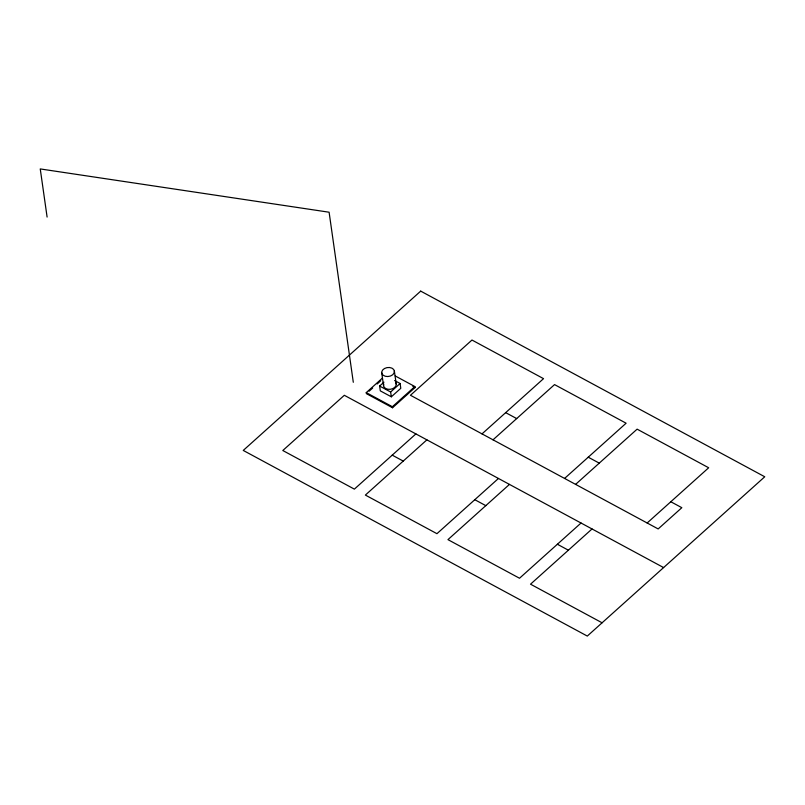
<?xml version="1.0" encoding="UTF-8"?>
<svg xmlns="http://www.w3.org/2000/svg" width="805" height="805" viewBox="0 0 805 805"><rect width="100%" height="100%" fill="white"/><g stroke="black" fill="none" stroke-linecap="round" stroke-linejoin="round"><path stroke-width="1.21" d="M395.255 375.965L414.867 386.551L415.008 387.577L392.538 407.753L366.386 393.645L366.245 392.619L382.425 378.088M369.082 391.23L372.685 388M377.173 383.965L380.775 380.735M394.601 380.524L400.105 383.492L400.789 388.312L391.331 396.805L380.312 390.868L379.628 386.048L383.935 382.184M391.331 396.805L390.636 391.995L400.105 383.492M392.538 407.753L392.387 406.726L414.867 386.551M415.883 433.905L354.371 489.128L282.807 450.518L344.319 395.295L663.602 567.575M426.892 439.852L365.379 495.075L436.944 533.685L498.456 478.462M482.014 433.885L543.536 378.652L471.972 340.042L410.449 395.265L658.168 528.935L681.825 507.693L670.817 501.746M493.022 439.822L554.544 384.599L626.109 423.209L564.587 478.432M509.464 484.399L447.952 539.632L519.517 578.242L581.029 523.019M575.595 484.379L637.117 429.156L708.672 467.765L647.16 522.988M592.037 528.955L530.525 584.188L602.09 622.798M505.671 412.643L516.689 418.58M588.244 457.2L599.262 463.137M412.834 386.4L415.008 387.577M379.628 386.048L390.636 391.995M366.245 392.619L392.387 406.726M392.226 455.147L403.235 461.084M474.799 499.704L485.807 505.641M557.372 544.261L568.38 550.197M394.39 371.216A6.38 4.488 -8.1 0 1 385.293 376.267A6.38 4.488 -8.1 0 1 384.468 368.529A6.38 4.488 -8.1 0 1 394.39 371.216L396.211 384.025M381.721 372.816L383.542 385.645M353.304 382.284L329.104 212.218L40.25 168.929L47.103 217.058M395.647 382.536A6.38 4.488 -8.1 0 1 390.355 389.298A6.38 4.488 -8.1 0 1 383.774 384.015M420.703 291.118L243.251 450.428L587.298 636.071L764.75 476.771L420.703 291.118"/></g></svg>
